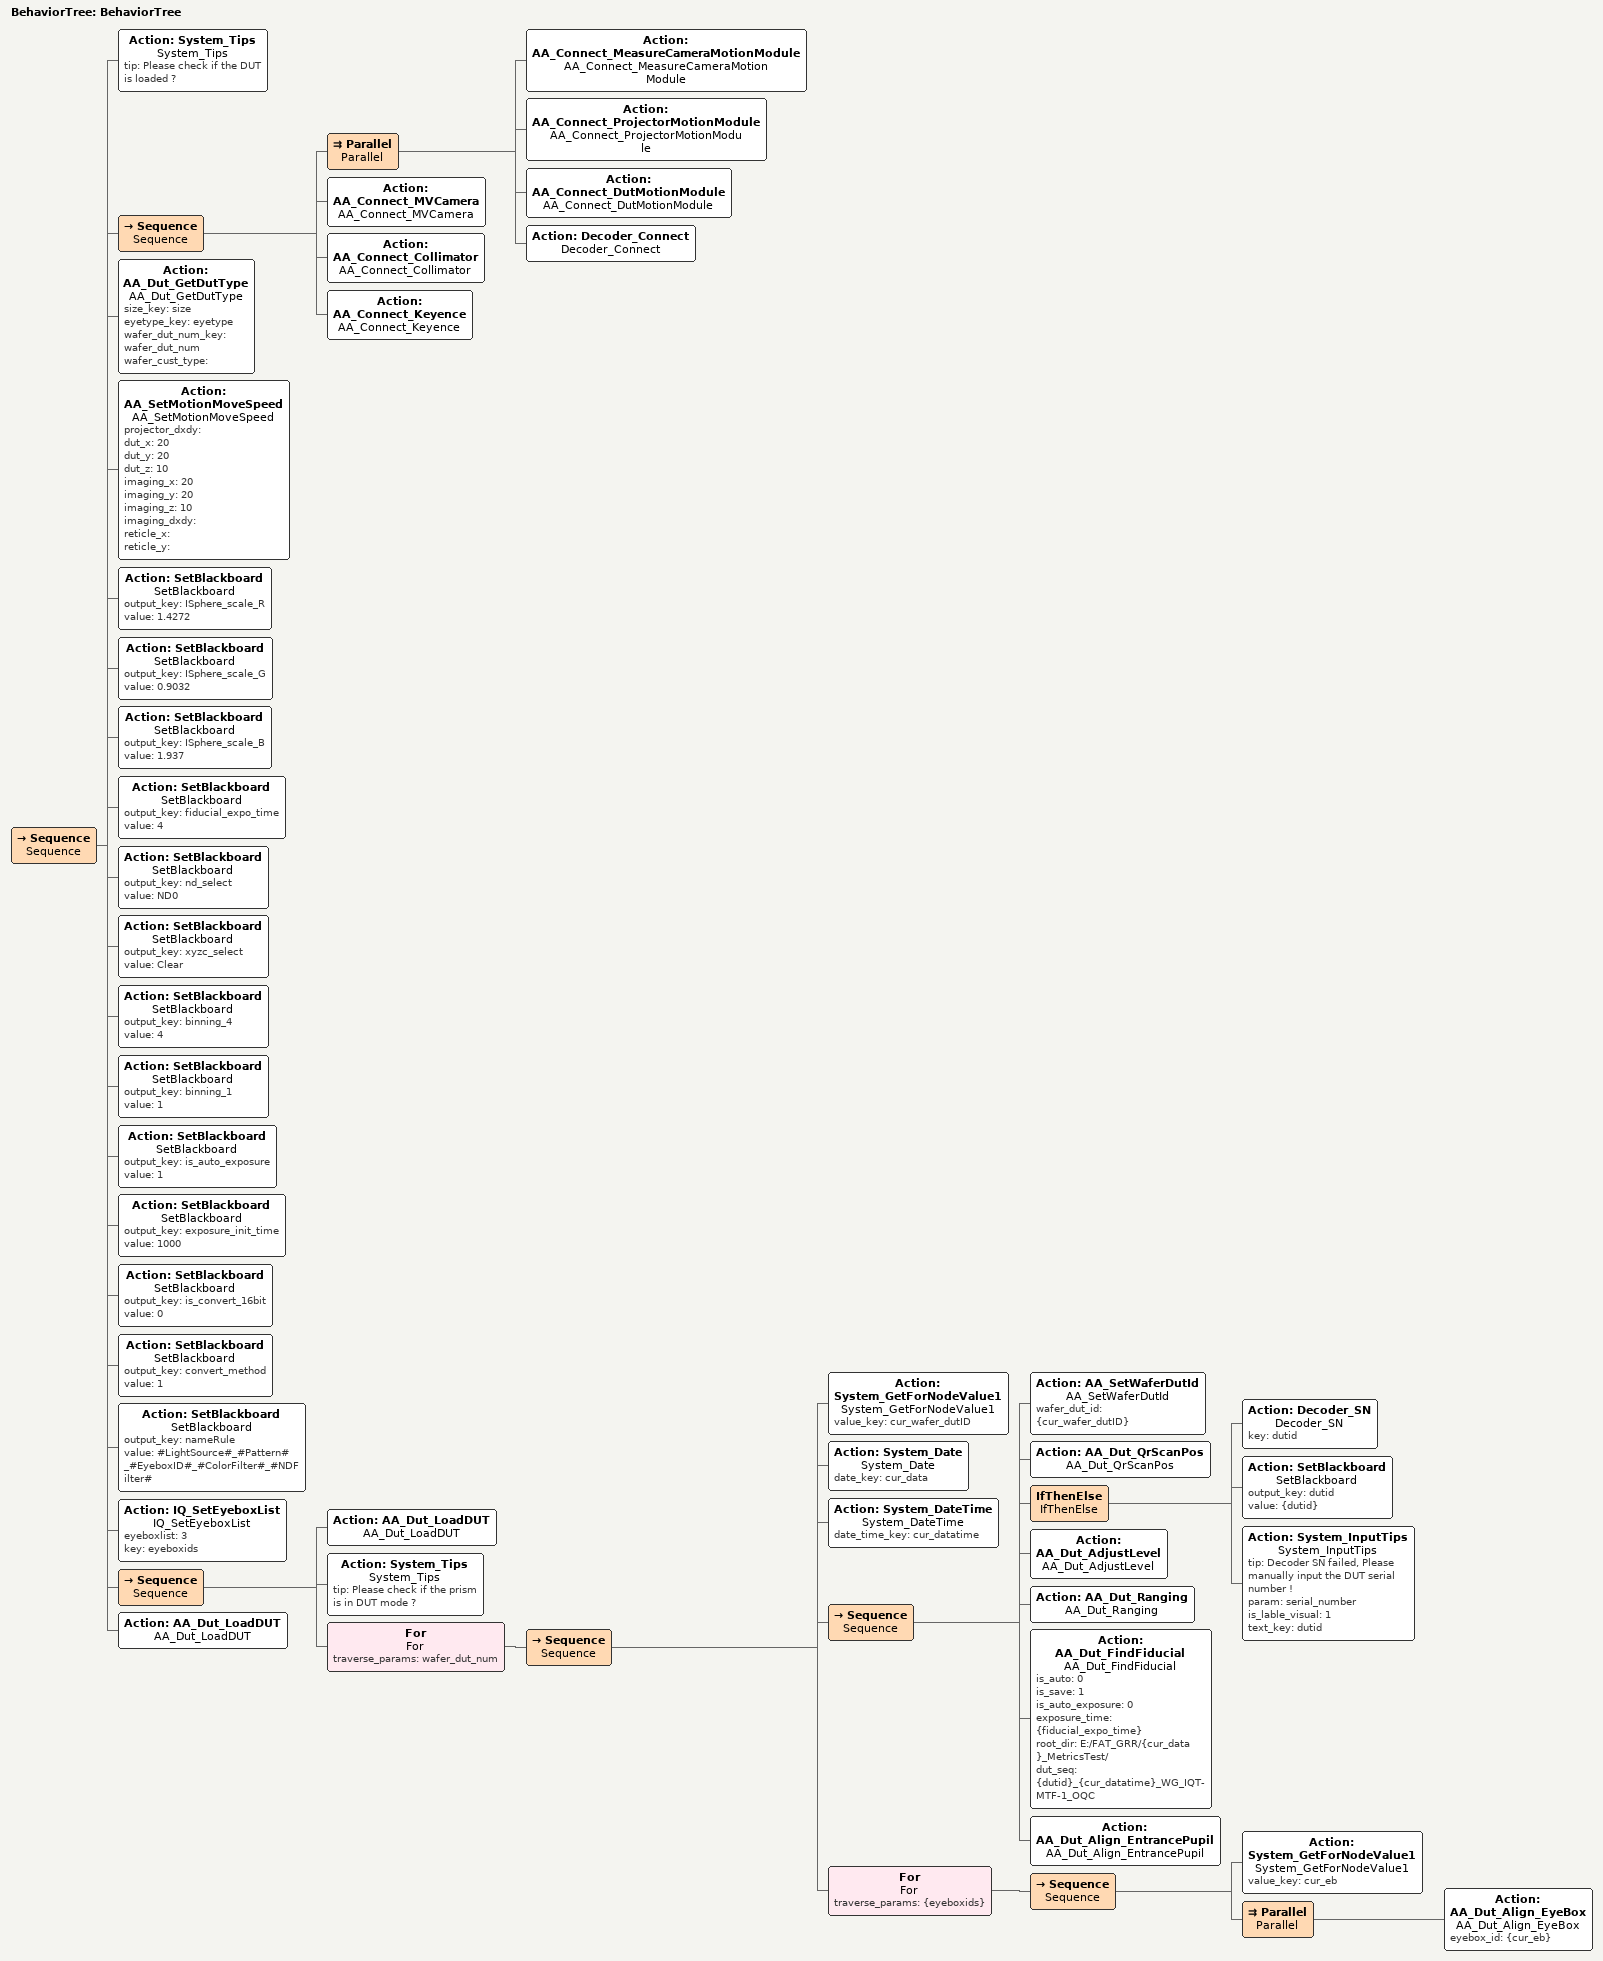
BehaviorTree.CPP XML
<?xml version="1.0"?>
<root main_tree_to_execute="BehaviorTree">
 <BehaviorTree ID="BehaviorTree">
  <!-- Add nodes here -->
  <Sequence name="Sequence">
   <!-- system init -->
   <Action name="System_Tips" ID="System_Tips" tip="Please check if the DUT is loaded ?"/>
   <!-- devices connect -->
   <Sequence name="Sequence">
    <Parallel name="Parallel">
     <Action name="AA_Connect_MeasureCameraMotionModule" ID="AA_Connect_MeasureCameraMotionModule"/>
     <Action name="AA_Connect_ProjectorMotionModule" ID="AA_Connect_ProjectorMotionModule"/>
     <Action name="AA_Connect_DutMotionModule" ID="AA_Connect_DutMotionModule"/>
     <Action name="Decoder_Connect" ID="Decoder_Connect"/>
    </Parallel>
    <Action name="AA_Connect_MVCamera" ID="AA_Connect_MVCamera"/>
    <Action name="AA_Connect_Collimator" ID="AA_Connect_Collimator"/>
    <Action name="AA_Connect_Keyence" ID="AA_Connect_Keyence"/>

   </Sequence>
   <!-- alignment init -->
   <Action name="AA_Dut_GetDutType" ID="AA_Dut_GetDutType" size_key="size" eyetype_key="eyetype" wafer_dut_num_key="wafer_dut_num" wafer_cust_type=""/>
   <Action name="AA_SetMotionMoveSpeed" ID="AA_SetMotionMoveSpeed" projector_dxdy="" dut_x="20" dut_y="20" dut_z="10" imaging_x="20" imaging_y="20" imaging_z="10" imaging_dxdy="" reticle_x="" reticle_y=""/>
   <!-- blackboard init -->
   <Action name="SetBlackboard" ID="SetBlackboard" output_key="ISphere_scale_R" value="1.4272"/>
   <Action name="SetBlackboard" ID="SetBlackboard" output_key="ISphere_scale_G" value="0.9032"/>
   <Action name="SetBlackboard" ID="SetBlackboard" output_key="ISphere_scale_B" value="1.937"/>
   <Action name="SetBlackboard" ID="SetBlackboard" output_key="fiducial_expo_time" value="4"/>
   <Action name="SetBlackboard" ID="SetBlackboard" output_key="nd_select" value="ND0"/>
   <Action name="SetBlackboard" ID="SetBlackboard" output_key="xyzc_select" value="Clear"/>
   <Action name="SetBlackboard" ID="SetBlackboard" output_key="binning_4" value="4"/>
   <Action name="SetBlackboard" ID="SetBlackboard" output_key="binning_1" value="1"/>
   <Action name="SetBlackboard" ID="SetBlackboard" output_key="is_auto_exposure" value="1"/>
   <Action name="SetBlackboard" ID="SetBlackboard" output_key="exposure_init_time" value="1000"/>
   <Action name="SetBlackboard" ID="SetBlackboard" output_key="is_convert_16bit" value="0"/>
   <Action name="SetBlackboard" ID="SetBlackboard" output_key="convert_method" value="1"/>
   <Action name="SetBlackboard" ID="SetBlackboard" output_key="nameRule" value="#LightSource#_#Pattern#_#EyeboxID#_#ColorFilter#_#NDFilter#"/>
   <!-- IQ init -->
   <Action name="IQ_SetEyeboxList" ID="IQ_SetEyeboxList" eyeboxlist="3" key="eyeboxids"/>
   <!-- alignment/ capture/ algo process -->
   <Sequence name="Sequence">
    <Action name="AA_Dut_LoadDUT" ID="AA_Dut_LoadDUT"/>
    <Action name="System_Tips" ID="System_Tips" tip="Please check if the prism is in DUT mode ?"/>
    <For name="For" traverse_params="wafer_dut_num">
     <Sequence name="Sequence">
      <Action name="System_GetForNodeValue1" ID="System_GetForNodeValue1" value_key="cur_wafer_dutID"/>
      <Action name="System_Date" ID="System_Date" date_key="cur_data"/>
      <Action name="System_DateTime" ID="System_DateTime" date_time_key="cur_datatime"/>
      <!-- alignment module -->
      <Sequence name="Sequence">
       <Action name="AA_SetWaferDutId" ID="AA_SetWaferDutId" wafer_dut_id="{cur_wafer_dutID}"/>
       <Action name="AA_Dut_QrScanPos" ID="AA_Dut_QrScanPos"/>
       <IfThenElse name="IfThenElse">
        <Action name="Decoder_SN" ID="Decoder_SN" key="dutid"/>
        <Action name="SetBlackboard" ID="SetBlackboard" output_key="dutid" value="{dutid}"/>
        <Action name="System_InputTips" ID="System_InputTips" tip="Decoder SN failed, Please manually input the DUT serial number !" param="serial_number" is_lable_visual="1" text_key="dutid"/>
       </IfThenElse>
       <Action name="AA_Dut_AdjustLevel" ID="AA_Dut_AdjustLevel"/>
       <Action name="AA_Dut_Ranging" ID="AA_Dut_Ranging"/>
       <Action name="AA_Dut_FindFiducial" ID="AA_Dut_FindFiducial" is_auto="0" is_save="1" is_auto_exposure="0" exposure_time="{fiducial_expo_time}" root_dir="E:/FAT_GRR/{cur_data}_MetricsTest/" dut_seq="{dutid}_{cur_datatime}_WG_IQT-MTF-1_OQC"/>
       <Action name="AA_Dut_Align_EntrancePupil" ID="AA_Dut_Align_EntrancePupil"/>
      </Sequence>
      <!-- define csv file & dut folder path -->
      <For name="For" traverse_params="{eyeboxids}">
       <Sequence name="Sequence">
        <Action name="System_GetForNodeValue1" ID="System_GetForNodeValue1" value_key="cur_eb"/>
        <Parallel name="Parallel">
         <Action name="AA_Dut_Align_EyeBox" ID="AA_Dut_Align_EyeBox" eyebox_id="{cur_eb}"/>
        </Parallel>
      </Sequence>
      </For>
     </Sequence>
    </For>
   </Sequence>
   <Action name="AA_Dut_LoadDUT" ID="AA_Dut_LoadDUT"/>
  </Sequence>
 </BehaviorTree>
</root>
